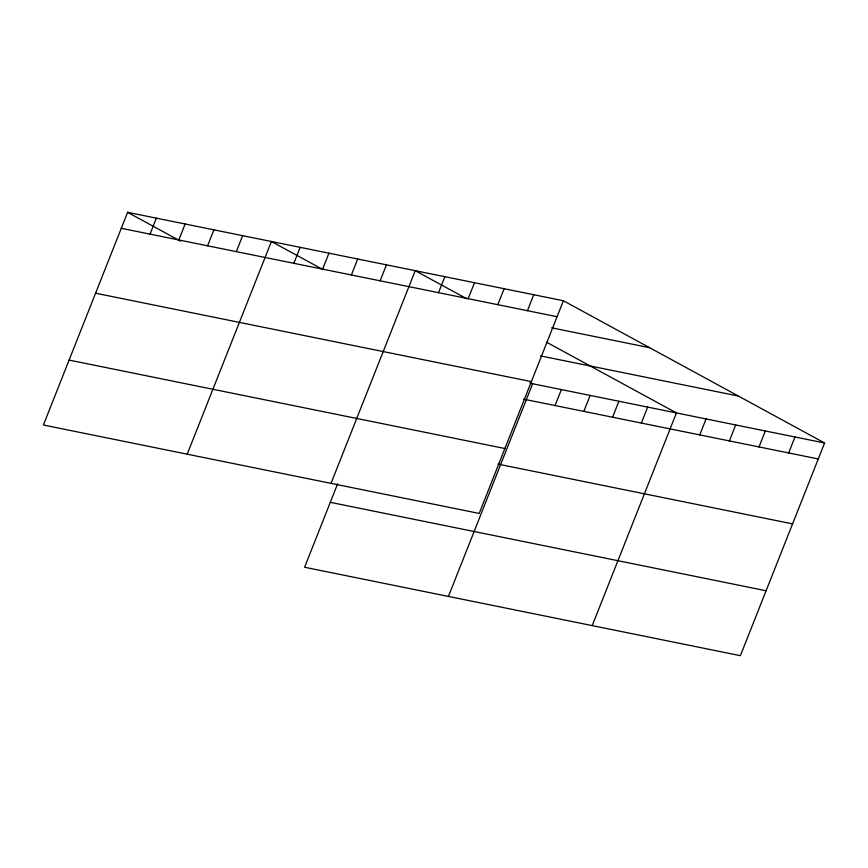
<?xml version="1.0" encoding="UTF-8"?>
<svg xmlns="http://www.w3.org/2000/svg" width="868" height="868" viewBox="0 0 868 868"><rect width="100%" height="100%" fill="white"/><g stroke="black" fill="none" stroke-linecap="round" stroke-linejoin="round"><path stroke-width="1.3" d="M563.397 300.751L127.607 212.324L43.4 425.005L479.19 513.433L563.397 300.751L824.6 442.995L740.393 655.676L304.603 567.249L337.663 483.758M150.045 234.132L156.37 218.161M178.808 239.959L185.134 223.998M207.571 245.796L213.897 229.836M236.335 251.633L242.649 235.673M187.206 454.192L271.413 241.499L323.135 269.666M293.861 263.308L300.176 247.337M322.614 269.145L328.939 253.174M351.377 274.982L357.703 259.011M380.141 280.82L386.466 264.849M331.023 483.368L415.229 270.686L466.941 298.852M438.535 292.668L444.861 276.697M468.167 298.679L474.492 282.708M497.809 304.69L504.124 288.719M527.44 310.701L533.755 294.729M448.42 596.435L532.626 383.754L530.326 382.495M555.064 405.551L561.39 389.58M583.828 411.389L590.142 395.417M612.591 417.226L618.906 401.255M641.354 423.063L647.669 407.092M592.226 625.611L676.432 412.929L546.417 342.133M699.749 434.911L706.064 418.94M729.38 440.922L735.695 424.951M759.012 446.933L765.337 430.962M788.643 452.944L794.969 436.984M121.281 228.295L557.072 316.711M551.668 327.822L649.59 347.688M540.558 355.913L738.397 396.047M95.588 293.21L531.368 381.627M530.012 383.222L824.6 442.995M523.686 399.182L818.274 458.955M69.104 360.09L504.883 448.517M497.982 464.098L792.571 523.881M330.307 502.333L766.097 590.761M127.607 212.324L180.479 241.12"/></g></svg>
